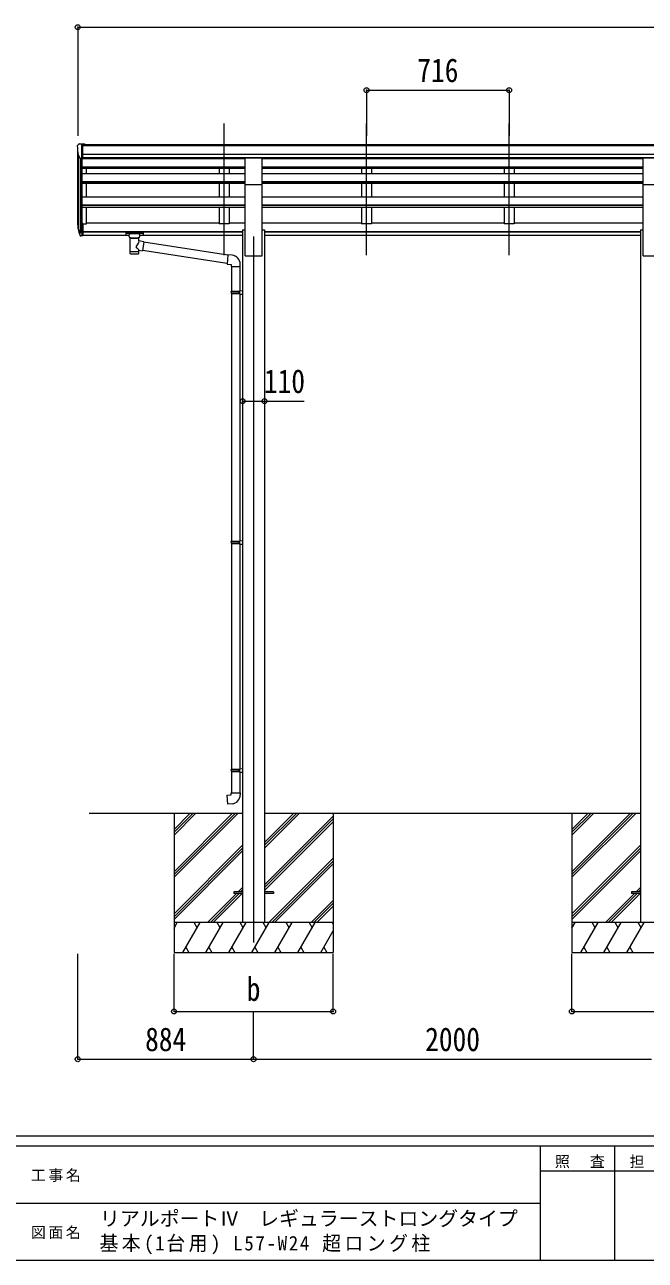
# Model space of a CAD drawing. Units: millimetres at full size, sheet at 1:25. Extents: x -6988 to 7066, y -4877 to 4823.
# Drawn here: x -300 to 2819, y -4877 to 1330 of the extents above; entities that cross this region are included whole.
import ezdxf
from ezdxf.enums import TextEntityAlignment as Align

# ---------------------------------------------------------------- set-up
doc = ezdxf.new("R2010")
doc.units = ezdxf.units.MM
doc.header["$LTSCALE"] = 25
doc.header["$PDMODE"] = 32
doc.header["$PDSIZE"] = 25
for name, color, linetype, lineweight in [('0-0_0', 7, 'Continuous', 9), ('0-1_本体', 4, 'Continuous', 9), ('0-2_部品', 7, 'Continuous', 9), ('0-8_PARTS2', 2, 'Continuous', 9), ('0-A_寸法', 6, 'Continuous', 9), ('F-0_240', 7, 'Continuous', 9)]:
    doc.layers.add(name, color=color, linetype=linetype, lineweight=lineweight)
doc.styles.add('ＭＳ ゴシック', font='')
doc.styles.get('ＭＳ ゴシック').set_extended_font_data('MS Gothic')

msp = doc.modelspace()

# ---------------------------------------------------------------- linework, layer by layer
at = {"layer": '0-0_0'}
for p, q in [((24.13, -2630.75), (795.13, -2630.75)), ((450.13, -2630.75), (450.13, -3330.75)), ((450.13, -2924.93), (744.31, -2630.75)), ((450.13, -2939.07), (758.45, -2630.75)), ((450.13, -2953.21), (772.6, -2630.75)), ((450.13, -2741.08), (560.46, -2630.75)), ((450.13, -2726.94), (546.32, -2630.75)), ((450.13, -2712.8), (532.18, -2630.75)), ((905.13, -2806.58), (1080.96, -2630.75)), ((905.13, -2792.44), (1066.82, -2630.75)), ((905.13, -2778.3), (1052.68, -2630.75)), ((905.13, -2630.75), (2795.13, -2630.75)), ((905.13, -2990.43), (1250.13, -2645.43)), ((905.13, -3004.57), (1250.13, -2659.58)), ((1250.13, -2630.75), (1250.13, -3330.75)), ((2450.13, -2630.75), (2450.13, -3330.75)), ((2450.13, -2924.93), (2744.31, -2630.75)), ((2450.13, -2939.07), (2758.45, -2630.75)), ((2450.13, -2953.21), (2772.6, -2630.75)), ((2450.13, -2741.08), (2560.46, -2630.75)), ((2450.13, -2726.94), (2546.32, -2630.75)), ((2450.13, -2712.8), (2532.18, -2630.75)), ((905.13, -3018.71), (1250.13, -2673.72)), ((450.13, -3137.06), (795.13, -2792.06)), ((2450.13, -3137.06), (2795.13, -2792.06)), ((450.13, -3151.2), (795.13, -2806.21)), ((450.13, -3165.35), (795.13, -2820.35)), ((2450.13, -3151.2), (2795.13, -2806.21)), ((2450.13, -3165.35), (2795.13, -2820.35)), ((926.94, -3180.75), (1250.13, -2857.56)), ((941.08, -3180.75), (1250.13, -2871.71)), ((955.23, -3180.75), (1250.13, -2885.85)), ((618.57, -3180.75), (764.07, -3035.25)), ((632.72, -3180.75), (778.22, -3035.25)), ((646.86, -3180.75), (792.36, -3035.25)), ((773.07, -3026.25), (795.13, -3004.2)), ((787.22, -3026.25), (795.13, -3018.34)), ((2618.57, -3180.75), (2764.07, -3035.25)), ((2632.72, -3180.75), (2778.22, -3035.25)), ((2646.86, -3180.75), (2792.36, -3035.25)), ((2773.07, -3026.25), (2795.13, -3004.2)), ((2787.22, -3026.25), (2795.13, -3018.34)), ((1139.07, -3180.75), (1250.13, -3069.7)), ((1153.22, -3180.75), (1250.13, -3083.84)), ((1167.36, -3180.75), (1250.13, -3097.98)), ((1250.13, -3180.75), (450.13, -3180.75)), ((450.13, -3208.26), (466.01, -3180.75)), ((494.88, -3330.75), (581.48, -3180.75)), ((566.48, -3206.73), (551.48, -3180.75)), ((610.35, -3330.75), (696.95, -3180.75)), ((681.95, -3206.74), (666.95, -3180.75)), ((725.82, -3330.75), (812.42, -3180.75)), ((797.42, -3206.74), (782.42, -3180.75)), ((841.29, -3330.75), (927.89, -3180.75)), ((912.89, -3206.73), (897.89, -3180.75)), ((956.76, -3330.75), (1043.36, -3180.75)), ((1028.36, -3206.73), (1013.36, -3180.75)), ((1072.23, -3330.75), (1158.83, -3180.75)), ((1128.83, -3180.75), (1143.83, -3206.73)), ((1187.7, -3330.75), (1250.13, -3222.62)), ((1244.3, -3180.75), (1250.13, -3190.85)), ((3250.13, -3180.75), (2450.13, -3180.75)), ((2450.13, -3208.26), (2466.01, -3180.75)), ((2494.88, -3330.75), (2581.48, -3180.75)), ((2566.48, -3206.73), (2551.48, -3180.75)), ((2610.35, -3330.75), (2696.95, -3180.75)), ((2681.95, -3206.74), (2666.95, -3180.75)), ((2725.82, -3330.75), (2812.42, -3180.75)), ((2797.42, -3206.74), (2782.42, -3180.75)), ((450.13, -3330.75), (1250.13, -3330.75)), ((509.88, -3304.77), (524.87, -3330.75)), ((625.35, -3304.77), (640.35, -3330.75)), ((740.82, -3304.77), (755.82, -3330.75)), ((856.29, -3304.77), (871.29, -3330.75)), ((971.76, -3304.77), (986.76, -3330.75)), ((1087.23, -3304.77), (1102.23, -3330.75)), ((1202.7, -3304.77), (1217.7, -3330.75)), ((2450.13, -3330.75), (3250.13, -3330.75)), ((2509.88, -3304.77), (2524.87, -3330.75)), ((2625.35, -3304.77), (2640.35, -3330.75)), ((2740.82, -3304.77), (2755.82, -3330.75))]:
    msp.add_line(p, q, dxfattribs=at)
at = {"layer": '0-1_本体'}
for p, q in [((-33.87, 328.51), (-33.87, 692.75)), ((-7.37, 728.92), (5707.63, 728.92)), ((-7.37, 723.56), (5707.63, 723.56)), ((-29.59, 673.95), (-29.59, 304.24)), ((-19.87, 658.6), (-19.87, 286.24)), ((-13.87, 658.12), (-13.87, 330.68)), ((-13.87, 657.49), (807.63, 657.49)), ((-7.37, 680.05), (5707.63, 680.04)), ((-7.37, 662.37), (5707.63, 662.37)), ((807.63, 660), (-7.37, 660)), ((677.13, 660), (677.13, 657.49)), ((727.13, 660), (727.13, 657.49)), ((892.63, 660), (2807.63, 660)), ((892.63, 657.49), (2807.63, 657.49)), ((1393.13, 660), (1393.13, 657.49)), ((1443.13, 660), (1443.13, 657.49)), ((2109.13, 660), (2109.13, 657.49)), ((2159.13, 660), (2159.13, 657.49)), ((-13.87, 615.46), (807.63, 615.46)), ((-13.87, 613.76), (807.63, 613.76)), ((-13.87, 610.17), (807.63, 610.17)), ((-13.87, 583.07), (807.63, 583.07)), ((11.13, 583.07), (11.13, 610.17)), ((677.13, 610.17), (677.13, 583.07)), ((727.13, 610.17), (727.13, 583.07)), ((892.63, 615.46), (2807.63, 615.46)), ((892.63, 613.76), (2807.63, 613.76)), ((892.63, 610.17), (2807.63, 610.17)), ((892.63, 583.07), (2807.63, 583.07)), ((1393.13, 610.17), (1393.13, 583.07)), ((1443.13, 610.17), (1443.13, 583.07)), ((2109.13, 610.17), (2109.13, 583.07)), ((2159.13, 610.17), (2159.13, 583.07)), ((-13.87, 542.45), (807.63, 542.45)), ((-13.87, 540.76), (807.63, 540.76)), ((-13.87, 533.97), (807.63, 533.97)), ((11.13, 464.59), (11.13, 533.97)), ((677.13, 533.97), (677.13, 464.59)), ((727.13, 533.97), (727.13, 464.59)), ((807.63, 169.25), (807.63, 527.25)), ((892.63, 542.45), (2807.63, 542.45)), ((892.63, 540.76), (2807.63, 540.76)), ((892.63, 533.97), (2807.63, 533.97)), ((892.63, 169.25), (892.63, 527.25)), ((1393.13, 533.97), (1393.13, 464.59)), ((1443.13, 533.97), (1443.13, 464.59)), ((2109.13, 533.97), (2109.13, 464.59)), ((2159.13, 533.97), (2159.13, 464.59)), ((2807.63, 169.25), (2807.63, 527.25)), ((-13.87, 464.59), (807.63, 464.59)), ((892.63, 464.59), (2807.63, 464.59)), ((-13.87, 425.45), (807.63, 425.45)), ((-13.87, 423.78), (807.63, 423.78)), ((-13.87, 414.14), (807.63, 414.14)), ((11.13, 329.85), (11.13, 414.14)), ((677.13, 414.14), (677.13, 329.85)), ((892.63, 425.45), (2807.63, 425.45)), ((892.63, 423.78), (2807.63, 423.78)), ((892.63, 414.14), (2807.63, 414.14)), ((1393.13, 414.14), (1393.13, 329.85)), ((2109.13, 414.14), (2109.13, 329.85)), ((-7.37, 329.85), (11.13, 329.85)), ((11.13, 335.07), (677.13, 335.07)), ((727.13, 335.07), (807.63, 335.07)), ((892.63, 335.07), (1393.13, 335.07)), ((1443.13, 335.07), (2109.13, 335.07)), ((2159.13, 335.07), (2807.63, 335.07)), ((-7.37, 290.77), (795.13, 290.77)), ((-7.37, 289.39), (795.13, 289.39)), ((-7.37, 272.21), (224.13, 272.21)), ((278.13, 272.21), (795.13, 272.21)), ((795.13, 299.25), (807.63, 299.25)), ((795.13, 299.25), (795.13, -3180.75)), ((892.63, 299.25), (905.13, 299.25)), ((905.13, 299.25), (905.13, -3180.75)), ((905.13, 290.77), (2795.13, 290.77)), ((905.13, 289.39), (2795.13, 289.39)), ((905.13, 272.21), (2795.13, 272.21)), ((2795.13, 299.25), (2807.63, 299.25)), ((2795.13, 299.25), (2795.13, -3180.75)), ((807.63, 169.25), (892.63, 169.25)), ((2807.63, 169.25), (2892.63, 169.25))]:
    msp.add_line(p, q, dxfattribs=at)
for points in [[(727.13, 414.14), (727.13, 329.85), (677.13, 329.85)], [(1443.13, 414.14), (1443.13, 329.85), (1393.13, 329.85)], [(2159.13, 414.14), (2159.13, 329.85), (2109.13, 329.85)]]:
    msp.add_lwpolyline(points, dxfattribs=at)
at = {"layer": '0-2_部品'}
for p, q in [((-35.87, 721.74), (-35.87, 721.11)), ((-28.96, 730.54), (-33.03, 724.73)), ((-25.87, 731.11), (-28.2, 730.97)), ((-25.87, 731.11), (-7.37, 731.11)), ((-13.87, 658.12), (-13.87, 731.11)), ((-7.37, 731.11), (2.63, 731.02)), ((-7.37, 659.12), (-7.37, 731.11)), ((2.63, 728.92), (2.63, 731.02)), ((-21.49, 659.94), (-30.77, 676)), ((-13.87, 658.12), (-19.08, 658.44)), ((-7.37, 659.12), (-13.87, 659.12)), ((807.63, 661.24), (892.63, 661.24)), ((807.63, 527.09), (807.63, 661.24)), ((892.63, 527.09), (892.63, 661.24)), ((2807.63, 661.24), (2892.63, 661.24)), ((2807.63, 527.09), (2807.63, 661.24)), ((807.63, 527.09), (892.63, 527.09)), ((2807.63, 527.09), (2892.63, 527.09)), ((-13.87, 330.68), (-13.87, 268.8)), ((-7.37, 330.68), (-13.87, 330.68)), ((-7.37, 330.68), (-7.37, 269.62)), ((-31.48, 304.64), (-21.31, 285.47)), ((-20.3, 286.72), (-30.06, 305.13)), ((-28.89, 287.79), (-21.31, 270.3)), ((-13.87, 285.97), (-19, 285.97)), ((-13.87, 283.97), (-18.71, 283.97)), ((-13.87, 268.8), (-18.71, 268.8)), ((-7.37, 292.37), (-13.87, 292.37)), ((-7.37, 286.97), (-13.87, 286.97)), ((-7.37, 269.62), (-13.87, 269.62)), ((207.63, 283.9), (207.63, 273.15)), ((207.63, 283.71), (207.63, 282.17)), ((209.63, 284.57), (292.63, 284.57)), ((209.63, 282.39), (292.63, 282.39)), ((209.63, 272.48), (224.13, 272.48)), ((224.13, 265.67), (224.13, 275.95)), ((228.23, 261.17), (228.21, 180.88)), ((274.03, 243.6), (274.03, 261.18)), ((278.13, 265.67), (278.13, 275.95)), ((278.13, 272.48), (292.63, 272.48)), ((294.63, 283.9), (294.63, 273.15)), ((299.25, 239.69), (274.03, 243.61)), ((274.05, 180.88), (274.03, 197.51)), ((274.03, 197.26), (292.23, 194.43)), ((299.25, 239.69), (292.23, 194.43)), ((717.4, 130.08), (292.48, 196)), ((721.07, 172.01), (298.91, 237.51)), ((742.05, 171.89), (721.22, 173.72)), ((783.13, 116.15), (783.13, 127.06)), ((737.13, 116.15), (783.13, 116.15)), ((739.13, 116.15), (739.13, -8.67)), ((781.13, 116.15), (781.13, -6.11)), ((737.13, -10.67), (738.13, -8.67)), ((737.13, -10.67), (781.13, -10.67)), ((737.13, -10.67), (737.13, -18.67)), ((737.13, -18.67), (781.13, -18.67)), ((737.13, -18.67), (738.13, -20.67)), ((738.13, -8.67), (781.13, -8.67)), ((738.13, -20.67), (781.13, -20.67)), ((739.13, -20.67), (739.13, -1264.86)), ((776.65, -10.67), (776.22, -8.67)), ((779.13, -6.17), (795.13, -5.7)), ((779.13, -8.17), (779.13, -6.17)), ((779.13, -8.17), (781.13, -8.17)), ((779.13, -23.17), (779.13, -21.17)), ((779.13, -23.17), (795.13, -23.64)), ((781.13, -23.23), (781.13, -1262.3)), ((795.13, -5.7), (795.13, -23.64)), ((737.13, -1266.86), (738.13, -1264.86)), ((737.13, -1266.86), (781.13, -1266.86)), ((737.13, -1266.86), (737.13, -1274.86)), ((737.13, -1274.86), (781.13, -1274.86)), ((737.13, -1274.86), (738.13, -1276.86)), ((738.13, -1264.86), (781.13, -1264.86)), ((738.13, -1276.86), (781.13, -1276.86)), ((739.13, -1276.86), (739.13, -2410.02)), ((776.65, -1266.86), (776.22, -1264.86)), ((779.13, -1262.36), (795.13, -1261.89)), ((779.13, -1264.36), (779.13, -1262.36)), ((779.13, -1264.36), (781.13, -1264.36)), ((779.13, -1279.36), (779.13, -1277.36)), ((779.13, -1279.36), (795.13, -1279.83)), ((781.13, -1279.42), (781.13, -2407.46)), ((795.13, -1261.89), (795.13, -1279.83)), ((737.13, -2412.02), (738.13, -2410.02)), ((737.13, -2412.02), (781.13, -2412.02)), ((737.13, -2412.02), (737.13, -2420.02)), ((737.13, -2420.02), (781.13, -2420.02)), ((737.13, -2420.02), (738.13, -2422.02)), ((738.13, -2410.02), (781.13, -2410.02)), ((776.65, -2412.02), (776.22, -2410.02)), ((779.13, -2407.52), (795.13, -2407.05)), ((779.13, -2409.52), (779.13, -2407.52)), ((779.13, -2409.52), (781.13, -2409.52)), ((795.13, -2407.05), (795.13, -2424.99)), ((738.13, -2422.02), (781.13, -2422.02)), ((739.13, -2422.02), (739.13, -2528.16)), ((779.13, -2424.52), (779.13, -2422.52)), ((779.13, -2424.52), (795.13, -2424.99)), ((781.13, -2424.58), (781.13, -2528.16)), ((737.13, -2528.16), (783.13, -2528.16)), ((737.13, -2538.16), (737.13, -2528.16)), ((783.13, -2528.16), (783.13, -2539.08))]:
    msp.add_line(p, q, dxfattribs=at)
at = {"layer": '0-2_部品', "color": 4}
for p, q in [((750.13, -3026.25), (750.13, -3035.25)), ((795.13, -3026.25), (750.13, -3026.25)), ((795.13, -3035.25), (750.13, -3035.25)), ((950.13, -3026.25), (905.13, -3026.25)), ((950.13, -3035.25), (905.13, -3035.25)), ((950.13, -3026.25), (950.13, -3035.25)), ((2750.13, -3026.25), (2750.13, -3035.25)), ((2795.13, -3026.25), (2750.13, -3026.25)), ((2795.13, -3035.25), (2750.13, -3035.25))]:
    msp.add_line(p, q, dxfattribs=at)
at = {"layer": '0-2_部品'}
for points in [[(207.63, 283.9), (207.67, 284.1), (207.75, 284.24), (207.85, 284.33), (207.95, 284.39), (208.07, 284.44), (208.37, 284.5), (208.86, 284.55), (209.4, 284.57), (209.63, 284.57)], [(207.63, 273.15), (207.67, 272.95), (207.75, 272.81), (207.85, 272.72), (207.95, 272.66), (208.07, 272.61), (208.37, 272.55), (208.86, 272.5), (209.4, 272.48), (209.63, 272.48)], [(224.17, 265.73), (224.15, 265.37), (224.39, 264.42), (224.91, 263.53), (225.72, 262.69), (226.83, 261.9), (228.23, 261.17)], [(274.03, 261.18), (274.26, 261.28), (275.62, 262.01), (276.73, 262.86), (277.49, 263.73), (277.95, 264.63), (278.12, 265.51)], [(292.63, 284.57), (292.98, 284.56), (293.51, 284.54), (293.96, 284.49), (294.27, 284.41), (294.44, 284.31), (294.56, 284.17), (294.62, 283.99), (294.63, 283.9)], [(292.63, 272.48), (292.98, 272.49), (293.51, 272.51), (293.96, 272.56), (294.27, 272.64), (294.44, 272.74), (294.56, 272.88), (294.62, 273.06), (294.63, 273.15)], [(721.22, 173.72), (717.21, 127.89), (737.13, 126.15), (737.13, 116.15)], [(776.65, -10.67), (776.65, -18.67), (776.22, -20.67)], [(779.13, -21.17), (781.13, -21.17), (781.13, -8.17)], [(776.65, -1266.86), (776.65, -1274.86), (776.22, -1276.86)], [(779.13, -1277.36), (781.13, -1277.36), (781.13, -1264.36)], [(776.65, -2412.02), (776.65, -2420.02), (776.22, -2422.02)], [(779.13, -2422.52), (781.13, -2422.52), (781.13, -2409.52)], [(742.05, -2583.9), (721.22, -2585.73), (717.21, -2539.9), (737.13, -2538.16)]]:
    msp.add_lwpolyline(points, dxfattribs=at)
for centre, radius, start, end in [((-32.87, 721.74), 3, 93, 180), ((166.13, 721.11), 202, 180, 192.90261), ((-28.14, 729.97), 1, 93.5, 145), ((-18.89, 661.44), 3, 210, 266.5), ((54.79, 326.81), 89.07, 174.49576, 194.41188), ((54.08, 331.09), 88.05, 177.22392, 197.21071), ((99.35, 323.86), 133.22, 183.27987, 195.71302), ((-18.71, 286.97), 3, 210, 270), ((-18.71, 271.8), 3, 210, 270), ((-19, 287.47), 1.5, 210, 270), ((738.13, 127.06), 45, 0, 85), ((738.13, -2539.08), 45, 275, 0)]:
    msp.add_arc(centre, radius, start, end, dxfattribs=at)
for centre, major_axis, ratio, start_param, end_param in [((209.63, 282.17), (2, 0), 0.109601, 1.5707963, 3.1415927), ((251.13, 275.95), (27, 0), 0.122176, 6.2831853, 9.424778), ((251.14, 260.72), (-22.91, 0.42), 0.072511, 0.0008029, 1.5715993), ((251.14, 259.1), (-22.91, 0.42), 0.072511, 0.0008029, 1.5715993), ((251.12, 260.72), (22.92, 0.42), 0.07247, 4.71158, 6.2823764), ((251.12, 259.1), (22.92, 0.42), 0.07247, 4.71158, 6.2823764), ((262.13, 265.67), (16, 0), 0.361356, 6.2636979, 6.2831853), ((292.63, 282.17), (2, 0), 0.109601, 0, 1.5707963), ((251.13, 193.32), (22.91, 0), 0.122865, 3.1415927, 6.2831853), ((251.13, 217.06), (-22.81, -26.62), 0.234429, 1.6855472, 3.1268519), ((253.69, 219.7), (20.32, -22.25), 0.045535, 0.0389954, 1.3075346), ((251.13, 180.88), (22.92, 0), 0.101955, 3.1415499, 6.2833984)]:
    msp.add_ellipse(centre, major_axis=major_axis, ratio=ratio, start_param=start_param, end_param=end_param, dxfattribs=at)
at = {"layer": '0-8_PARTS2'}
for p, q in [((702.13, 171.59), (702.13, 834.11)), ((1418.13, 171.59), (1418.13, 834.11)), ((2134.13, 171.59), (2134.13, 834.11)), ((850.13, 265.38), (850.13, -3280.75))]:
    msp.add_line(p, q, dxfattribs=at)
at = {"layer": '0-A_寸法'}
for p, q in [((-33.87, 1317.6), (-33.87, 771.98)), ((-33.87, 1317.6), (5734.13, 1317.6)), ((1418.13, 1000.99), (1418.13, 771.98)), ((1418.13, 1000.99), (2134.13, 1000.99)), ((2134.13, 1000.99), (2134.13, 771.98)), ((795.13, -560.94), (905.13, -560.94)), ((905.13, -560.94), (1105.13, -560.94)), ((-33.87, -3867.12), (-33.87, -3338.17)), ((450.13, -3627.14), (450.13, -3338.17)), ((1250.13, -3627.14), (1250.13, -3338.17)), ((2450.13, -3627.14), (2450.13, -3338.17)), ((450.13, -3627.14), (1250.13, -3627.14)), ((850.13, -3867.12), (850.13, -3627.14)), ((2450.13, -3627.14), (3250.13, -3627.14)), ((-33.87, -3867.12), (850.13, -3867.12)), ((850.13, -3867.12), (2850.13, -3867.12))]:
    msp.add_line(p, q, dxfattribs=at)
for p in [(-33.87, 1317.6), (1418.13, 1000.99), (2134.13, 1000.99), (795.13, -560.94), (905.13, -560.94), (450.13, -3627.14), (1250.13, -3627.14), (2450.13, -3627.14), (-33.87, -3867.12), (850.13, -3867.12)]:
    msp.add_point(p, dxfattribs=at)
at = {"layer": 'F-0_240', "color": 5}
for p, q in [((-6987.88, -4252.21), (6712.12, -4252.21)), ((-6987.88, -4302.21), (4489.82, -4302.21)), ((2289.82, -4302.21), (2289.82, -4877.21)), ((2664.82, -4302.21), (2664.82, -4877.21)), ((2289.82, -4427.21), (3789.82, -4427.21)), ((-2835.18, -4589.71), (2289.82, -4589.71)), ((-6987.88, -4877.21), (6712.12, -4877.21))]:
    msp.add_line(p, q, dxfattribs=at)

# ---------------------------------------------------------------- texts
at = {"layer": '0-A_寸法', "color": 7, "style": 'ＭＳ ゴシック', "width": 0.85}
for s, p in [('716', (1673.01, 1005.99)), ('110', (902.01, -555.94)), ('b', (815.76, -3609.64)), ('884', (305.01, -3862.12)), ('2000', (1712.63, -3862.12))]:
    msp.add_text(s, height=119.1, dxfattribs=at).set_placement(p, align=Align.BOTTOM_LEFT)
at = {"layer": 'F-0_240', "style": 'ＭＳ ゴシック'}
msp.add_text('リアルポートⅣ\u3000レギュラーストロングタイプ', height=73.31, dxfattribs=at).set_placement((78.1, -4725.87), align=Align.BOTTOM_LEFT)
at = {"layer": 'F-0_240', "attachment_point": 7, "style": 'ＭＳ ゴシック'}
for s, insert, char_height in [('\\T1.17;照\u3000査', (2364.83, -4414.71), 54.99), ('\\T1.17;担\u3000当', (2739.83, -4414.71), 54.99), ('\\T1.17;工事名', (-269.26, -4483.46), 54.99), ('\\T1.17;図面名', (-269.26, -4770.96), 54.99), ('\\T1.18;\\W0.95;基本(1台用)\\~L57-W24\\~超ロング柱', (75.55, -4847.54), 73.31)]:
    msp.add_mtext(s, dxfattribs=dict(at, insert=insert, char_height=char_height))

doc.saveas('drawing.dxf')
